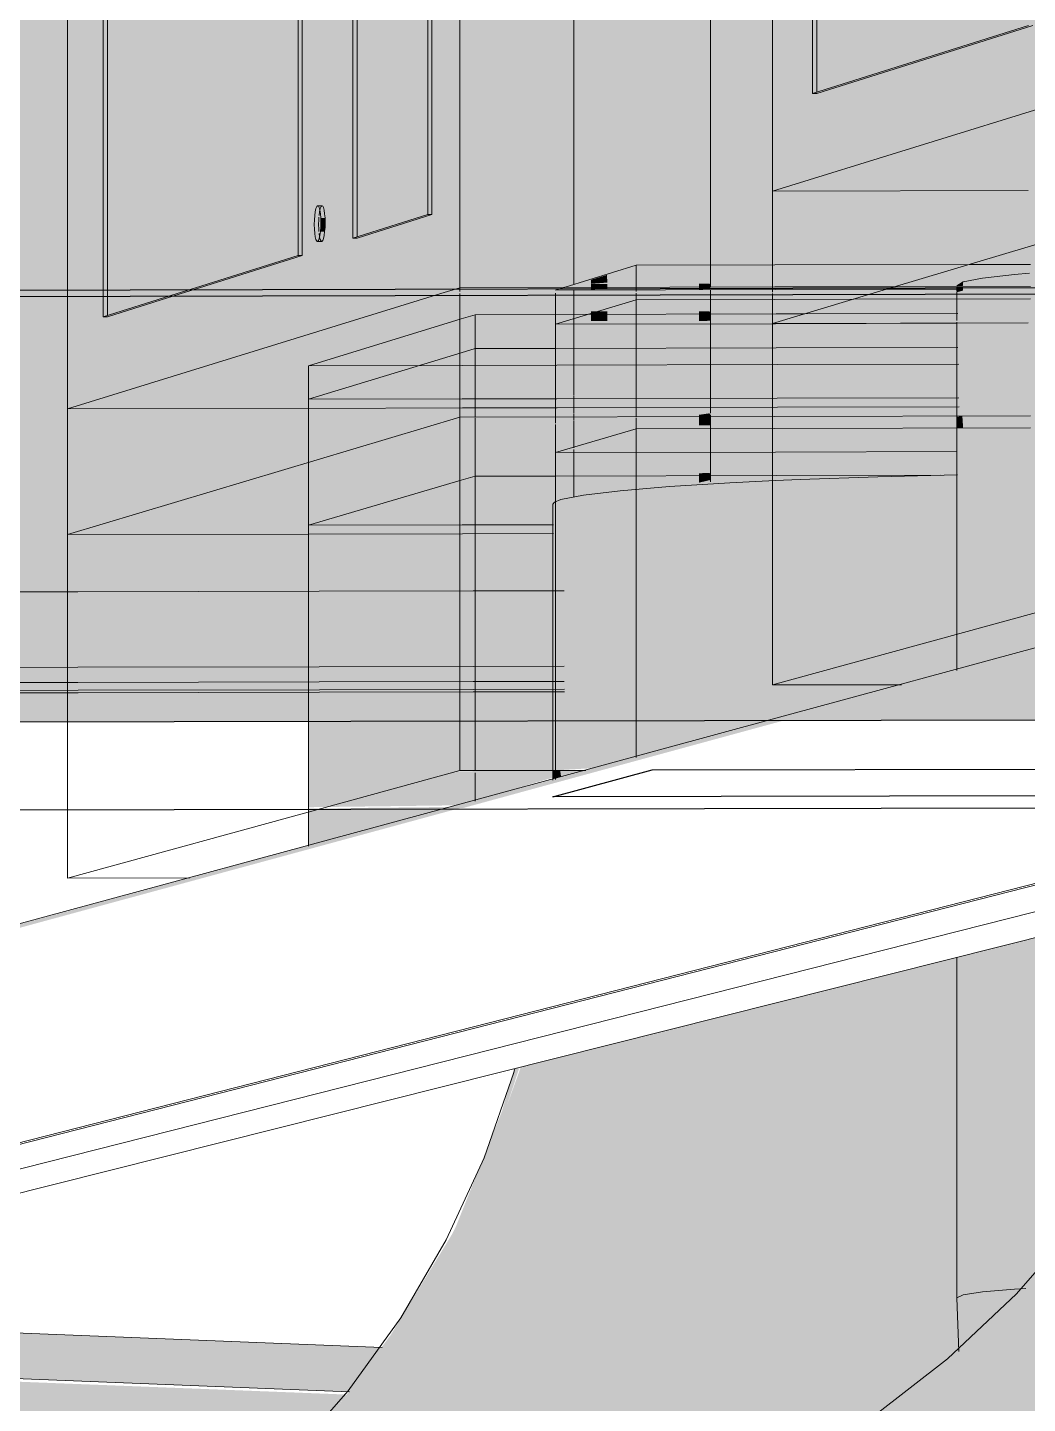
# Model space of a CAD drawing. Header units: inches. Extents: x 27328 to 52026, y -4075 to 4147.
# Drawn here: x 49626.93984 to 49626.95583, y 60.05066 to 60.07267 of the extents above; entities that cross this region are included whole.
import ezdxf

# ---------------------------------------------------------------- set-up
doc = ezdxf.new("R2010")
doc.units = ezdxf.units.IN
doc.header["$MEASUREMENT"] = 0
for name, color, linetype, lineweight in [('M-EQPM', 50, 'Continuous', 9), ('M-HVAC-DUCT', 70, 'Continuous', 9), ('S-BEAM', 12, 'Continuous', 9), ('S-COLS', 52, 'Continuous', 9)]:
    doc.layers.add(name, color=color, linetype=linetype, lineweight=lineweight)

msp = doc.modelspace()

# ---------------------------------------------------------------- hatches: boundary and pattern name
at = {"layer": 'M-EQPM', "transparency": 33554631}
for points in [[(49626.929807, 60.061541), (49626.962969, 60.06161), (49626.962969, 60.070121), (49626.963928, 60.070124), (49626.963928, 60.094594), (49626.928851, 60.094482), (49626.928851, 60.070041), (49626.929807, 60.070043), (49626.929807, 60.062446)], [(49626.946241, 60.069676), (49626.94631, 60.069676), (49626.94631, 60.094592), (49626.946241, 60.094592), (49626.946241, 60.070083)], [(49626.944168, 60.069023), (49626.944236, 60.069023), (49626.944236, 60.077), (49626.944168, 60.077), (49626.944168, 60.070086)], [(49626.944525, 60.069402), (49626.944593, 60.069402), (49626.9446, 60.069548), (49626.944532, 60.069547), (49626.94453, 60.069473)], [(49626.944532, 60.069547), (49626.9446, 60.069548), (49626.944599, 60.069621), (49626.94453, 60.069621)], [(49626.946755, 60.068412), (49626.951791, 60.068442), (49626.951791, 60.068517), (49626.946755, 60.068506), (49626.946755, 60.068438)], [(49626.946755, 60.061611), (49626.951934, 60.061645), (49626.953851, 60.062165), (49626.951791, 60.06216), (49626.951791, 60.068423), (49626.946755, 60.068412), (49626.946755, 60.061645)], [(49626.948283, 60.068419), (49626.951804, 60.068445), (49626.951804, 60.068476), (49626.948283, 60.068442)], [(49626.951791, 60.067943), (49626.953409, 60.068427), (49626.951791, 60.068423), (49626.951791, 60.068144)], [(49626.951804, 60.068427), (49626.953527, 60.068462), (49626.953588, 60.06848), (49626.951804, 60.068445), (49626.951804, 60.068442)], [(49626.951804, 60.067946), (49626.953422, 60.06843), (49626.951804, 60.068427), (49626.951804, 60.068147)], [(49626.953422, 60.06843), (49626.954709, 60.068462), (49626.954709, 60.068483), (49626.953527, 60.068462), (49626.95346, 60.068442)], [(49626.948283, 60.066443), (49626.951804, 60.066451), (49626.951804, 60.067929), (49626.948283, 60.067921), (49626.948283, 60.066586)], [(49626.951804, 60.066451), (49626.954709, 60.066458), (49626.954709, 60.067936), (49626.951804, 60.067929), (49626.951804, 60.066586)], [(49626.944335, 60.065711), (49626.946794, 60.066446), (49626.946794, 60.067263), (49626.944335, 60.067258), (49626.944335, 60.066446)], [(49626.944335, 60.065711), (49626.946794, 60.066446), (49626.946794, 60.066726), (49626.944335, 60.066721), (49626.944335, 60.066446)], [(49626.946794, 60.066446), (49626.948309, 60.06645), (49626.948309, 60.06673), (49626.946794, 60.066726), (49626.946794, 60.066592)], [(49626.946794, 60.06543), (49626.947017, 60.065496), (49626.948309, 60.065528), (49626.948309, 60.06645), (49626.946794, 60.066446), (49626.946794, 60.065464)], [(49626.946794, 60.06543), (49626.947017, 60.065496), (49626.948309, 60.065528), (49626.948309, 60.06645), (49626.946794, 60.066446), (49626.946794, 60.065464)], [(49626.948283, 60.06587), (49626.949583, 60.066253), (49626.951804, 60.066258), (49626.951804, 60.066451), (49626.948283, 60.066433), (49626.948283, 60.066253)], [(49626.948283, 60.06587), (49626.949583, 60.066253), (49626.951804, 60.066258), (49626.951804, 60.066451), (49626.948283, 60.066433), (49626.948283, 60.066253)], [(49626.948309, 60.065876), (49626.949609, 60.066259), (49626.951831, 60.066264), (49626.951831, 60.066458), (49626.948309, 60.06644), (49626.948309, 60.065934)], [(49626.948309, 60.065876), (49626.949609, 60.066259), (49626.951831, 60.066264), (49626.951831, 60.066458), (49626.948309, 60.06644), (49626.948309, 60.065934)], [(49626.951804, 60.066258), (49626.954709, 60.066264), (49626.954709, 60.066458), (49626.951804, 60.066418), (49626.951804, 60.066311)], [(49626.951831, 60.066264), (49626.954736, 60.066271), (49626.954735, 60.066464), (49626.951831, 60.066424), (49626.951831, 60.066318)], [(49626.951831, 60.066264), (49626.954736, 60.066271), (49626.954735, 60.066464), (49626.951831, 60.066424), (49626.951831, 60.066318)], [(49626.948283, 60.061617), (49626.951947, 60.061648), (49626.953864, 60.062168), (49626.951804, 60.062163), (49626.951804, 60.066258), (49626.949583, 60.066253), (49626.948283, 60.06587), (49626.948283, 60.061648)], [(49626.951804, 60.062163), (49626.953922, 60.062183), (49626.954709, 60.062397), (49626.954709, 60.066264), (49626.951804, 60.066253), (49626.951804, 60.062347)], [(49626.946794, 60.06162), (49626.948252, 60.061654), (49626.948252, 60.065048), (49626.948309, 60.065079), (49626.948309, 60.065498), (49626.947017, 60.065496), (49626.946794, 60.06543), (49626.946794, 60.061654)], [(49626.948309, 60.065079), (49626.948382, 60.065119), (49626.948902, 60.06521), (49626.95012, 60.065328), (49626.951831, 60.065443), (49626.951831, 60.065506), (49626.948309, 60.065496), (49626.948309, 60.065119)], [(49626.951831, 60.065424), (49626.953801, 60.065496), (49626.953456, 60.06551), (49626.951831, 60.065487), (49626.951831, 60.065443)], [(49626.951831, 60.065424), (49626.953801, 60.065496), (49626.953456, 60.06551), (49626.951831, 60.065487), (49626.951831, 60.065443)], [(49626.944335, 60.064706), (49626.946794, 60.064711), (49626.946794, 60.06543), (49626.946717, 60.065407)], [(49626.944335, 60.060197), (49626.946717, 60.060228), (49626.946924, 60.060284), (49626.946899, 60.060383), (49626.945361, 60.060399), (49626.946794, 60.060791), (49626.948252, 60.060794), (49626.948252, 60.061623), (49626.944335, 60.061584), (49626.944335, 60.060218)], [(49626.948283, 60.060788), (49626.948907, 60.060823), (49626.95186, 60.061624), (49626.948283, 60.061617), (49626.948283, 60.060826)], [(49626.946924, 60.060284), (49626.948252, 60.060673), (49626.948252, 60.060794), (49626.946717, 60.06077), (49626.945241, 60.060366), (49626.946899, 60.060383)], [(49626.948283, 60.060654), (49626.948781, 60.060789), (49626.948283, 60.060779), (49626.948283, 60.060667)], [(49626.944335, 60.059582), (49626.946619, 60.060202), (49626.944335, 60.060177), (49626.944335, 60.059759)]]:
    msp.add_hatch(color=256, dxfattribs=at).paths.add_polyline_path(points, flags=0)
h = msp.add_hatch(color=256, dxfattribs=at)
h.paths.add_polyline_path([(49626.946755, 60.066437), (49626.951791, 60.066448), (49626.951791, 60.068423), (49626.946755, 60.068412), (49626.946755, 60.066731)], flags=0)
h.paths.add_polyline_path([(49626.946755, 60.068509), (49626.951791, 60.068534), (49626.951791, 60.094608), (49626.946755, 60.094592), (49626.946755, 60.068534)], flags=0)
h.paths.add_polyline_path([(49626.963131, 60.070161), (49626.96409, 60.070163), (49626.96409, 60.070814), (49626.963156, 60.070794), (49626.963131, 60.070163)], flags=0)
h.paths.add_polyline_path([(49626.958801, 60.072221), (49626.960553, 60.072225), (49626.961732, 60.072586), (49626.96409, 60.072592), (49626.96409, 60.075699), (49626.958801, 60.075685), (49626.958801, 60.072388)], flags=0)
h.paths.add_polyline_path([(49626.958801, 60.075752), (49626.959063, 60.075852), (49626.959063, 60.087301), (49626.959274, 60.087319), (49626.959274, 60.092744), (49626.961401, 60.093585), (49626.96409, 60.091997), (49626.96409, 60.094648), (49626.958801, 60.094631), (49626.958801, 60.075836)], flags=0)
h = msp.add_hatch(color=256, dxfattribs=at)
h.paths.add_polyline_path([(49626.951791, 60.070059), (49626.958801, 60.072221), (49626.958801, 60.075686), (49626.958596, 60.075685), (49626.958801, 60.075752), (49626.958801, 60.094631), (49626.958303, 60.094629), (49626.958302, 60.073445), (49626.95689, 60.073024), (49626.95689, 60.094625), (49626.951791, 60.094608), (49626.951791, 60.070082)], flags=0)
h.paths.add_polyline_path([(49626.963157, 60.070812), (49626.96409, 60.070831), (49626.96409, 60.071717), (49626.963192, 60.071715), (49626.963157, 60.070831)], flags=0)
h.paths.add_polyline_path([(49626.952433, 60.071623), (49626.952433, 60.0799), (49626.955984, 60.08112), (49626.955984, 60.072717), (49626.952504, 60.071623)], flags=0)
h.paths.add_polyline_path([(49626.960553, 60.072225), (49626.96409, 60.072234), (49626.96409, 60.072592), (49626.961732, 60.072586), (49626.961084, 60.072388)], flags=0)
h.paths.add_polyline_path([(49626.956245, 60.072962), (49626.956202, 60.073239), (49626.956264, 60.073509), (49626.956335, 60.073424), (49626.956383, 60.073425), (49626.956383, 60.073123), (49626.956374, 60.073058), (49626.956301, 60.073058), (49626.956289, 60.073006)], flags=0)
h = msp.add_hatch(color=256, dxfattribs=at)
h.paths.add_polyline_path([(49626.98918, 60.068029), (49626.994183, 60.06804), (49626.994183, 60.070123), (49626.98918, 60.070112), (49626.98918, 60.068095)], flags=0)
h.paths.add_polyline_path([(49626.996001, 60.068045), (49627.011356, 60.068102), (49627.011356, 60.070164), (49626.996001, 60.070128), (49626.996001, 60.068095)], flags=0)
h.paths.add_polyline_path([(49626.994768, 60.068677), (49626.994774, 60.068707), (49626.994768, 60.068697)], flags=0)
h.paths.add_polyline_path([(49626.994768, 60.068768), (49626.994641, 60.068784), (49626.994767, 60.068768)], flags=0)
h.paths.add_polyline_path([(49626.978236, 60.069871), (49626.978852, 60.069896), (49626.978819, 60.070087), (49626.978236, 60.070086), (49626.978236, 60.069896)], flags=0)
h.paths.add_polyline_path([(49626.995462, 60.072095), (49626.994968, 60.072103), (49626.994991, 60.072152), (49626.995634, 60.072125), (49626.995501, 60.072102)], flags=0)
h.paths.add_polyline_path([(49626.994774, 60.07072), (49626.994968, 60.070733), (49626.994991, 60.072075), (49626.995639, 60.072117), (49626.995656, 60.072095), (49626.995656, 60.070886), (49626.996001, 60.070919), (49626.995989, 60.072267), (49626.9959, 60.072273), (49626.995761, 60.072294), (49626.995026, 60.072273), (49626.994968, 60.072235), (49626.99495, 60.072152), (49626.994297, 60.072122), (49626.994183, 60.072072), (49626.994216, 60.070739), (49626.994259, 60.070749), (49626.994291, 60.071998), (49626.994594, 60.071995), (49626.994774, 60.072005), (49626.994774, 60.070721)], flags=0)
h.paths.add_polyline_path([(49626.976273, 60.071606), (49626.978236, 60.071633), (49626.978236, 60.072268), (49626.96409, 60.072211), (49626.96409, 60.071717), (49626.964386, 60.071742), (49626.964498, 60.071806), (49626.964836, 60.071874), (49626.966128, 60.072001), (49626.968066, 60.072102), (49626.970353, 60.072159), (49626.972888, 60.072161), (49626.974567, 60.072118), (49626.975846, 60.072025), (49626.976175, 60.071964), (49626.976273, 60.071903), (49626.976273, 60.071634)], flags=0)
h.paths.add_polyline_path([(49626.978852, 60.071612), (49626.987567, 60.071633), (49626.98918, 60.072073), (49626.98918, 60.072295), (49626.978852, 60.07227), (49626.978852, 60.071633)], flags=0)
h.paths.add_polyline_path([(49626.952433, 60.071623), (49626.952504, 60.071623), (49626.955984, 60.072717), (49626.955984, 60.08112), (49626.955912, 60.08112), (49626.952433, 60.0799), (49626.952433, 60.072221)], flags=0)
h.paths.add_polyline_path([(49626.95689, 60.073024), (49626.956962, 60.073024), (49626.958303, 60.073446), (49626.958303, 60.094629), (49626.95689, 60.094625), (49626.95689, 60.073442)], flags=0)
h = msp.add_hatch(color=256, dxfattribs=at)
h.paths.add_polyline_path([(49626.946755, 60.068412), (49626.951791, 60.068442), (49626.951791, 60.06852), (49626.946755, 60.068509), (49626.946755, 60.068438)], flags=0)
h.paths.add_polyline_path([(49626.958801, 60.075686), (49626.96409, 60.075699), (49626.96409, 60.075849), (49626.963354, 60.075852), (49626.963608, 60.082329), (49626.959274, 60.080838), (49626.959274, 60.087301), (49626.959063, 60.087301), (49626.959063, 60.075836), (49626.958801, 60.075752)], flags=0)
h.paths.add_polyline_path([(49626.959274, 60.087301), (49626.963803, 60.087318), (49626.963989, 60.092057), (49626.961401, 60.093585), (49626.959274, 60.092744), (49626.959274, 60.087319)], flags=0)
h = msp.add_hatch(color=256, dxfattribs=at)
h.paths.add_polyline_path([(49626.951791, 60.068423), (49626.953514, 60.068459), (49626.953736, 60.068525), (49626.951791, 60.06852), (49626.951791, 60.068438)], flags=0)
h.paths.add_polyline_path([(49626.956245, 60.072962), (49626.956295, 60.073058), (49626.956311, 60.073425), (49626.956231, 60.073509), (49626.95621, 60.073091), (49626.956231, 60.073013)], flags=0)
h.paths.add_polyline_path([(49626.956301, 60.073058), (49626.956376, 60.073069), (49626.956389, 60.073354), (49626.956383, 60.073425), (49626.956311, 60.073424), (49626.956311, 60.073123)], flags=0)
h.paths.add_polyline_path([(49626.958596, 60.075685), (49626.958801, 60.075686), (49626.958801, 60.075752)], flags=0)
h = msp.add_hatch(color=256, dxfattribs=at)
h.paths.add_polyline_path([(49626.951791, 60.067943), (49626.95588, 60.067985), (49626.95588, 60.068433), (49626.953409, 60.068427), (49626.952461, 60.068144)], flags=0)
h.paths.add_polyline_path([(49626.958801, 60.067959), (49626.96016, 60.067962), (49626.96016, 60.068514), (49626.960288, 60.068593), (49626.960288, 60.068987), (49626.960066, 60.068984), (49626.958801, 60.068613), (49626.958801, 60.068016)], flags=0)
h.paths.add_polyline_path([(49626.953736, 60.068525), (49626.95588, 60.068546), (49626.95588, 60.069166), (49626.953766, 60.068534)], flags=0)
h.paths.add_polyline_path([(49626.958801, 60.068887), (49626.959133, 60.068985), (49626.958801, 60.068968)], flags=0)
h.paths.add_polyline_path([(49626.958801, 60.07004), (49626.960288, 60.070043), (49626.960288, 60.070154), (49626.958801, 60.070151), (49626.958801, 60.070082)], flags=0)
h.paths.add_polyline_path([(49626.960288, 60.071708), (49626.963193, 60.071742), (49626.963212, 60.072231), (49626.960506, 60.072211), (49626.960288, 60.072144), (49626.960288, 60.071742)], flags=0)
h.paths.add_polyline_path([(49626.958801, 60.070236), (49626.960288, 60.070265), (49626.960288, 60.071708), (49626.958801, 60.071689), (49626.958801, 60.070265)], flags=0)
h = msp.add_hatch(color=256, dxfattribs=at)
h.paths.add_polyline_path([(49626.951791, 60.066448), (49626.95588, 60.066457), (49626.95588, 60.067953), (49626.951791, 60.067943), (49626.951791, 60.066731)], flags=0)
h.paths.add_polyline_path([(49626.958801, 60.071689), (49626.958854, 60.071705), (49626.960288, 60.071742), (49626.960288, 60.072144), (49626.960553, 60.072225), (49626.958801, 60.072211), (49626.958801, 60.071705)], flags=0)
h = msp.add_hatch(color=256, dxfattribs=at)
h.paths.add_polyline_path([(49626.951791, 60.067943), (49626.953409, 60.068427), (49626.951791, 60.068423), (49626.951791, 60.068144)], flags=0)
h.paths.add_polyline_path([(49626.951791, 60.06852), (49626.953766, 60.068534), (49626.95588, 60.069166), (49626.95588, 60.070795), (49626.958801, 60.071705), (49626.958801, 60.072221), (49626.951791, 60.07004), (49626.951791, 60.068534)], flags=0)
h = msp.add_hatch(color=256, dxfattribs=at)
h.paths.add_polyline_path([(49626.953409, 60.068427), (49626.95588, 60.068459), (49626.95588, 60.06853), (49626.953736, 60.068525), (49626.953446, 60.068438)], flags=0)
h.paths.add_polyline_path([(49626.956991, 60.068435), (49626.958203, 60.068438), (49626.960076, 60.068987), (49626.959131, 60.068984), (49626.957601, 60.068534), (49626.957324, 60.068533), (49626.957001, 60.068438)], flags=0)
h = msp.add_hatch(color=256, dxfattribs=at)
h.paths.add_polyline_path([(49626.946755, 60.060782), (49626.948894, 60.06082), (49626.951847, 60.061621), (49626.946755, 60.061611), (49626.946755, 60.060818)], flags=0)
h.paths.add_polyline_path([(49626.951791, 60.068423), (49626.953514, 60.068459), (49626.953725, 60.068522), (49626.951791, 60.068517), (49626.951791, 60.068438)], flags=0)
h = msp.add_hatch(color=256, dxfattribs=at)
h.paths.add_polyline_path([(49626.948283, 60.06587), (49626.951804, 60.065878), (49626.951804, 60.066258), (49626.949583, 60.066253), (49626.948875, 60.066044)], flags=0)
h.paths.add_polyline_path([(49626.948283, 60.066443), (49626.951804, 60.066451), (49626.951804, 60.068427), (49626.948283, 60.068419), (49626.948283, 60.066586)], flags=0)
h = msp.add_hatch(color=256, dxfattribs=at)
h.paths.add_polyline_path([(49626.951791, 60.067943), (49626.95588, 60.067985), (49626.95588, 60.068433), (49626.953409, 60.068427), (49626.952461, 60.068144)], flags=0)
h.paths.add_polyline_path([(49626.958801, 60.067959), (49626.96016, 60.067962), (49626.96016, 60.068514), (49626.96016, 60.068537), (49626.958801, 60.068534), (49626.958801, 60.068016)], flags=0)
h = msp.add_hatch(color=256, dxfattribs=at)
h.paths.add_polyline_path([(49626.951804, 60.066258), (49626.954709, 60.066264), (49626.954709, 60.066458), (49626.951804, 60.066418), (49626.951804, 60.066311)], flags=0)
h.paths.add_polyline_path([(49626.951804, 60.067946), (49626.954709, 60.067981), (49626.954709, 60.068433), (49626.953422, 60.06843), (49626.952474, 60.068147)], flags=0)
h = msp.add_hatch(color=256, dxfattribs=at)
h.paths.add_polyline_path([(49626.953409, 60.068427), (49626.95588, 60.068459), (49626.95588, 60.068527), (49626.953725, 60.068522), (49626.953446, 60.068438)], flags=0)
h.paths.add_polyline_path([(49626.956991, 60.068435), (49626.958203, 60.068438), (49626.958527, 60.068533), (49626.957313, 60.06853), (49626.957001, 60.068438)], flags=0)
h = msp.add_hatch(color=256, dxfattribs=at)
h.paths.add_polyline_path([(49626.951791, 60.06216), (49626.953909, 60.06218), (49626.95588, 60.062715), (49626.95588, 60.067953), (49626.951791, 60.067943), (49626.951791, 60.062344)], flags=0)
h.paths.add_polyline_path([(49626.958801, 60.064079), (49626.96016, 60.064081), (49626.96016, 60.067962), (49626.958801, 60.067943), (49626.958801, 60.064227)], flags=0)
h = msp.add_hatch(color=256, dxfattribs=at)
h.paths.add_polyline_path([(49626.951804, 60.065878), (49626.954709, 60.065884), (49626.954709, 60.066264), (49626.951804, 60.066253)], flags=0)
h.paths.add_polyline_path([(49626.951804, 60.066451), (49626.954709, 60.066458), (49626.954709, 60.067953), (49626.951804, 60.067946), (49626.951804, 60.066586)], flags=0)
h = msp.add_hatch(color=256, dxfattribs=at)
h.paths.add_polyline_path([(49626.944335, 60.064706), (49626.946794, 60.065464), (49626.946794, 60.066446), (49626.944335, 60.065711), (49626.944335, 60.065111)], flags=0)
h.paths.add_polyline_path([(49626.948309, 60.065498), (49626.951831, 60.065528), (49626.951831, 60.066264), (49626.949609, 60.066259), (49626.948309, 60.065876), (49626.948309, 60.065528)], flags=0)
h.paths.add_polyline_path([(49626.948309, 60.06645), (49626.951831, 60.066458), (49626.951831, 60.067275), (49626.948309, 60.067258), (49626.948309, 60.066592)], flags=0)
h = msp.add_hatch(color=256, dxfattribs=at)
h.paths.add_polyline_path([(49626.946794, 60.064711), (49626.948252, 60.064714), (49626.948252, 60.065048), (49626.948309, 60.065079), (49626.948309, 60.065498), (49626.947017, 60.065496), (49626.946794, 60.06543), (49626.946794, 60.064801)], flags=0)
h.paths.add_polyline_path([(49626.946794, 60.066446), (49626.948309, 60.06645), (49626.948309, 60.067267), (49626.946794, 60.067258), (49626.946794, 60.066592)], flags=0)
h = msp.add_hatch(color=256, dxfattribs=at)
h.paths.add_polyline_path([(49626.951831, 60.065506), (49626.954736, 60.065528), (49626.954735, 60.066271), (49626.951831, 60.066259), (49626.951831, 60.06552)], flags=0)
h.paths.add_polyline_path([(49626.951831, 60.066458), (49626.954736, 60.066464), (49626.954735, 60.067282), (49626.951831, 60.067258), (49626.951831, 60.066592)], flags=0)
h = msp.add_hatch(color=256, dxfattribs=at)
h.paths.add_polyline_path([(49626.944335, 60.064706), (49626.946794, 60.065464), (49626.946794, 60.066446), (49626.944335, 60.065711), (49626.944335, 60.065111)], flags=0)
h.paths.add_polyline_path([(49626.948309, 60.065498), (49626.951831, 60.065528), (49626.951831, 60.066264), (49626.949609, 60.066259), (49626.948309, 60.065876), (49626.948309, 60.065528)], flags=0)
h.paths.add_polyline_path([(49626.948309, 60.06645), (49626.951831, 60.066458), (49626.951831, 60.066737), (49626.948309, 60.06673), (49626.948309, 60.066592)], flags=0)
h = msp.add_hatch(color=256, dxfattribs=at)
h.paths.add_polyline_path([(49626.951831, 60.065506), (49626.954736, 60.065528), (49626.954735, 60.066271), (49626.951831, 60.066259), (49626.951831, 60.06552)], flags=0)
h.paths.add_polyline_path([(49626.951831, 60.066458), (49626.954736, 60.066464), (49626.954735, 60.066744), (49626.951831, 60.066737), (49626.951831, 60.066592)], flags=0)
h = msp.add_hatch(color=256, dxfattribs=at)
h.paths.add_polyline_path([(49626.944335, 60.061614), (49626.946794, 60.06162), (49626.946794, 60.06543), (49626.944335, 60.064706), (49626.944335, 60.061654)], flags=0)
h.paths.add_polyline_path([(49626.948309, 60.065079), (49626.948382, 60.065119), (49626.948902, 60.06521), (49626.95012, 60.065328), (49626.951831, 60.065443), (49626.951831, 60.065506), (49626.948309, 60.065496), (49626.948309, 60.065119)], flags=0)
at = {"layer": 'M-HVAC-DUCT'}
h = msp.add_hatch(color=256, dxfattribs=at)
h.paths.add_polyline_path([(49626.958804, 60.066326), (49626.960162, 60.066378), (49626.960147, 60.066468), (49626.958804, 60.066438), (49626.958804, 60.066384)], flags=0)
h.paths.add_polyline_path([(49626.954805, 60.067952), (49626.955887, 60.067987), (49626.955887, 60.068434), (49626.954805, 60.068433), (49626.954805, 60.067977)], flags=0)
h.paths.add_polyline_path([(49626.958804, 60.06796), (49626.960162, 60.067963), (49626.960162, 60.068514), (49626.96029, 60.068593), (49626.96029, 60.068915), (49626.959786, 60.068902), (49626.958804, 60.068614), (49626.958804, 60.068016)], flags=0)
h = msp.add_hatch(color=256, dxfattribs=at)
h.paths.add_polyline_path([(49626.954805, 60.068433), (49626.955887, 60.06846), (49626.955887, 60.068528), (49626.954805, 60.068527), (49626.954805, 60.068441)], flags=0)
h.paths.add_polyline_path([(49626.958804, 60.068614), (49626.959786, 60.068906), (49626.958804, 60.068883), (49626.958804, 60.068657)], flags=0)
for points in [[(49626.954706, 60.06853), (49626.954805, 60.068536), (49626.954805, 60.068597), (49626.954706, 60.068536)], [(49626.954805, 60.06853), (49626.955887, 60.068547), (49626.955887, 60.068739), (49626.955114, 60.068658), (49626.954805, 60.068597), (49626.954805, 60.068536)], [(49626.954706, 60.068433), (49626.954805, 60.068461), (49626.954804, 60.068527), (49626.954706, 60.068527), (49626.954706, 60.068441)], [(49626.954706, 60.067952), (49626.954805, 60.067977), (49626.954804, 60.068433), (49626.954706, 60.068433), (49626.954706, 60.067976)], [(49626.954706, 60.066457), (49626.954805, 60.066457), (49626.954801, 60.067952), (49626.954706, 60.067946), (49626.954706, 60.066585)], [(49626.954706, 60.066264), (49626.954805, 60.066264), (49626.954792, 60.066457), (49626.954706, 60.066439), (49626.954706, 60.066311)], [(49626.954805, 60.066264), (49626.955887, 60.066265), (49626.955887, 60.066459), (49626.954805, 60.066439), (49626.954805, 60.06631)], [(49626.954706, 60.062396), (49626.954805, 60.062423), (49626.954791, 60.066264), (49626.954706, 60.066252), (49626.954706, 60.062484)], [(49626.954805, 60.062423), (49626.955887, 60.062716), (49626.955887, 60.066265), (49626.954805, 60.066252), (49626.954805, 60.062483)], [(49626.951815, 60.062166), (49626.953931, 60.062185), (49626.954717, 60.062399), (49626.954717, 60.065515), (49626.951815, 60.065421), (49626.951815, 60.062244)], [(49626.948373, 60.061621), (49626.951958, 60.06165), (49626.953873, 60.06217), (49626.951815, 60.062166), (49626.951815, 60.065421), (49626.950106, 60.065325), (49626.948734, 60.065188), (49626.948373, 60.065117), (49626.948373, 60.061652)], [(49626.948245, 60.061621), (49626.948301, 60.061652), (49626.948301, 60.065077), (49626.948245, 60.065046), (49626.948245, 60.061652)], [(49626.948301, 60.061621), (49626.948373, 60.061652), (49626.948373, 60.065117), (49626.948301, 60.065077), (49626.948301, 60.061652)], [(49626.948245, 60.060792), (49626.948301, 60.060792), (49626.948301, 60.061621), (49626.948245, 60.061621), (49626.948245, 60.06083)], [(49626.948301, 60.060792), (49626.948373, 60.060792), (49626.948373, 60.061621), (49626.948301, 60.061621), (49626.948301, 60.06083)], [(49626.948373, 60.060792), (49626.948922, 60.060827), (49626.951871, 60.061627), (49626.948373, 60.061621), (49626.948373, 60.060829)], [(49626.948245, 60.060643), (49626.948301, 60.060671), (49626.948301, 60.060792), (49626.948245, 60.060782), (49626.948245, 60.060672)], [(49626.948301, 60.060658), (49626.948373, 60.060692), (49626.94836, 60.060792), (49626.948301, 60.060783), (49626.948301, 60.060671)], [(49626.948373, 60.060678), (49626.948703, 60.060793), (49626.948373, 60.060783), (49626.948373, 60.060692)], [(49626.954804, 60.052398), (49626.955629, 60.05249), (49626.955826, 60.052502), (49626.956738, 60.053584), (49626.957603, 60.054806), (49626.958544, 60.056401), (49626.959342, 60.058427), (49626.959478, 60.058994), (49626.954805, 60.05782), (49626.954804, 60.052762)], [(49626.941298, 60.047563), (49626.94477, 60.047601), (49626.946572, 60.04775), (49626.948413, 60.048116), (49626.950404, 60.04879), (49626.952322, 60.049737), (49626.954178, 60.050998), (49626.954758, 60.051503), (49626.954717, 60.052765), (49626.954717, 60.057797), (49626.947731, 60.056042), (49626.947096, 60.054289), (49626.946276, 60.052666), (49626.945219, 60.051094), (49626.943902, 60.049603), (49626.942339, 60.048254), (49626.941306, 60.047568)], [(49626.954706, 60.052351), (49626.954804, 60.052398), (49626.954805, 60.05782), (49626.954706, 60.057795), (49626.954706, 60.052763)], [(49626.944856, 60.050682), (49626.945219, 60.051094), (49626.946328, 60.052743), (49626.947211, 60.054521), (49626.947709, 60.056036), (49626.947622, 60.056014), (49626.947428, 60.055331), (49626.946667, 60.053428), (49626.945652, 60.051761), (49626.94516, 60.051095)], [(49626.954747, 60.051501), (49626.954846, 60.051605), (49626.954804, 60.052398), (49626.954706, 60.052351), (49626.954741, 60.051639)], [(49626.954847, 60.051589), (49626.955684, 60.052341), (49626.955826, 60.052502), (49626.955116, 60.052445), (49626.954804, 60.052398), (49626.954846, 60.051605)]]:
    msp.add_hatch(color=256, dxfattribs=at).paths.add_polyline_path(points, flags=0)
h = msp.add_hatch(color=256, dxfattribs=at)
h.paths.add_polyline_path([(49626.958804, 60.064079), (49626.960162, 60.064082), (49626.960139, 60.066354), (49626.958804, 60.066326), (49626.958804, 60.064227)], flags=0)
h.paths.add_polyline_path([(49626.954805, 60.066457), (49626.955887, 60.066459), (49626.955887, 60.067954), (49626.954805, 60.067945), (49626.954805, 60.066585)], flags=0)
h.paths.add_polyline_path([(49626.958804, 60.066465), (49626.960162, 60.066468), (49626.960162, 60.067963), (49626.958804, 60.067944), (49626.958804, 60.066583)], flags=0)
h = msp.add_hatch(color=256, dxfattribs=at)
h.paths.add_polyline_path([(49626.962469, 60.059818), (49626.962469, 60.059789), (49626.962473, 60.059814)], flags=0)
h.paths.add_polyline_path([(49626.945471, 60.04358), (49626.958579, 60.043604), (49626.959917, 60.044467), (49626.961906, 60.046069), (49626.963691, 60.047841), (49626.964321, 60.048613), (49626.964318, 60.063111), (49626.963074, 60.0631), (49626.963073, 60.061632), (49626.962621, 60.061515), (49626.962513, 60.059768), (49626.96215, 60.059668), (49626.959584, 60.059023), (49626.958927, 60.057201), (49626.958068, 60.055493), (49626.956937, 60.053812), (49626.955365, 60.052081), (49626.953922, 60.050833), (49626.95222, 60.049703), (49626.950333, 60.048777), (49626.948342, 60.048104), (49626.946281, 60.047694), (49626.944183, 60.047554), (49626.944445, 60.047477), (49626.944728, 60.047072), (49626.944943, 60.046534), (49626.945122, 60.045885), (49626.945317, 60.044833), (49626.945469, 60.043604)], flags=0)
at = {"layer": 'S-BEAM'}
h = msp.add_hatch(color=256, dxfattribs=at)
h.paths.add_polyline_path([(49626.926662, 60.05472), (49626.946761, 60.060184), (49626.946539, 60.060184), (49626.926662, 60.05477), (49626.926662, 60.054748)], flags=0)
h.paths.add_polyline_path([(49626.951768, 60.061604), (49626.952125, 60.061627), (49626.962574, 60.06446), (49626.962611, 60.06454), (49626.962693, 60.06457), (49626.951855, 60.061627)], flags=0)
for points in [[(49626.930148, 60.063535), (49626.940645, 60.063558), (49626.940645, 60.063642), (49626.930148, 60.063597), (49626.930148, 60.063576)], [(49626.930148, 60.062414), (49626.940645, 60.062436), (49626.940645, 60.063558), (49626.930148, 60.063535), (49626.930148, 60.06253)], [(49626.940645, 60.063558), (49626.944506, 60.063566), (49626.944506, 60.06365), (49626.940645, 60.063619), (49626.940645, 60.063596)], [(49626.940645, 60.062436), (49626.944506, 60.062444), (49626.944506, 60.063566), (49626.940645, 60.063558), (49626.940645, 60.06253)], [(49626.944506, 60.063566), (49626.946967, 60.063571), (49626.946967, 60.063655), (49626.944506, 60.063627), (49626.944506, 60.063603)], [(49626.944506, 60.062444), (49626.946967, 60.062449), (49626.946967, 60.063571), (49626.944506, 60.063566), (49626.944506, 60.06253)], [(49626.946967, 60.063571), (49626.948426, 60.063574), (49626.948426, 60.063659), (49626.946967, 60.063633), (49626.946967, 60.063608)], [(49626.946967, 60.062449), (49626.948426, 60.062452), (49626.948426, 60.063574), (49626.946967, 60.063571), (49626.946967, 60.06253)], [(49626.930149, 60.062171), (49626.940645, 60.062193), (49626.940645, 60.062436), (49626.930148, 60.062414)], [(49626.940645, 60.062193), (49626.944507, 60.062202), (49626.944506, 60.062444), (49626.940645, 60.062436)], [(49626.944507, 60.062202), (49626.946967, 60.062207), (49626.946967, 60.062449), (49626.944506, 60.062444)], [(49626.946967, 60.062207), (49626.948426, 60.06221), (49626.948426, 60.062452), (49626.946967, 60.062449)], [(49626.930152, 60.062046), (49626.940649, 60.062102), (49626.940649, 60.062194), (49626.930152, 60.062172), (49626.930152, 60.062102)], [(49626.940649, 60.062068), (49626.94451, 60.062102), (49626.94451, 60.062202), (49626.940649, 60.062194), (49626.940649, 60.062102)], [(49626.94451, 60.062076), (49626.94697, 60.062102), (49626.946971, 60.062208), (49626.94451, 60.062202), (49626.94451, 60.062102)], [(49626.94697, 60.062082), (49626.94843, 60.062102), (49626.94843, 60.062211), (49626.946971, 60.062208), (49626.94697, 60.062102)], [(49626.930152, 60.062005), (49626.940649, 60.062029), (49626.940649, 60.062068), (49626.930152, 60.06203)], [(49626.940649, 60.062027), (49626.94451, 60.062035), (49626.94451, 60.062076), (49626.940649, 60.062068), (49626.940649, 60.062029)], [(49626.94451, 60.062035), (49626.94697, 60.06204), (49626.94697, 60.062082), (49626.94451, 60.062076)], [(49626.94697, 60.06204), (49626.94843, 60.062043), (49626.94843, 60.062085), (49626.94697, 60.062082)], [(49626.946539, 60.060184), (49626.946805, 60.060184), (49626.952011, 60.061604), (49626.951768, 60.061604), (49626.946637, 60.06021)]]:
    msp.add_hatch(color=256, dxfattribs=at).paths.add_polyline_path(points, flags=0)
h = msp.add_hatch(color=256, dxfattribs=at)
h.paths.add_polyline_path([(49627.103551, 60.044569), (49627.103582, 60.045301), (49627.090929, 60.045802), (49627.090929, 60.045069), (49627.101816, 60.044637)], flags=0)
h.paths.add_polyline_path([(49627.074666, 60.045713), (49627.075005, 60.046432), (49626.976325, 60.050338), (49626.976326, 60.049607), (49627.074143, 60.045733)], flags=0)
h.paths.add_polyline_path([(49626.944988, 60.050849), (49626.945511, 60.051557), (49626.926612, 60.052306), (49626.926612, 60.051576), (49626.944976, 60.050849)], flags=0)
h.paths.add_polyline_path([(49626.914352, 60.052062), (49626.914352, 60.052791), (49626.907645, 60.053047), (49626.907645, 60.052328), (49626.914352, 60.052062)], flags=0)
h.paths.add_polyline_path([(49626.904027, 60.052471), (49626.906221, 60.053113), (49626.880611, 60.054126), (49626.880611, 60.053398), (49626.90303, 60.05251)], flags=0)
h = msp.add_hatch(color=256, dxfattribs=at)
h.paths.add_polyline_path([(49627.103086, 60.044038), (49627.103168, 60.044431), (49627.103222, 60.044501), (49627.103257, 60.044534), (49627.090931, 60.04499), (49627.090932, 60.044519), (49627.101819, 60.044088)], flags=0)
h.paths.add_polyline_path([(49627.074396, 60.045174), (49627.074644, 60.045667), (49626.976326, 60.049546), (49626.976328, 60.04906), (49627.074145, 60.045184)], flags=0)
h.paths.add_polyline_path([(49626.944546, 60.050319), (49626.944956, 60.050804), (49626.926613, 60.051522), (49626.926614, 60.05103), (49626.944433, 60.050324)], flags=0)
h.paths.add_polyline_path([(49626.914354, 60.051516), (49626.914353, 60.052016), (49626.907646, 60.052277), (49626.907646, 60.051782), (49626.914353, 60.051516)], flags=0)
h.paths.add_polyline_path([(49626.902384, 60.05199), (49626.903889, 60.05243), (49626.880612, 60.053348), (49626.880626, 60.053185), (49626.880833, 60.052844), (49626.901804, 60.052013)], flags=0)
at = {"layer": 'S-COLS'}
for points in [[(49626.949115, 60.068712), (49626.949784, 60.068916), (49626.950581, 60.068918), (49626.950581, 60.085722), (49626.949115, 60.085718), (49626.949115, 60.068977)], [(49626.948851, 60.068631), (49626.949115, 60.068712), (49626.949115, 60.084486), (49626.948851, 60.084485), (49626.948851, 60.06871)], [(49626.950581, 60.068918), (49626.950763, 60.068919), (49626.950753, 60.08449), (49626.950581, 60.084485), (49626.950581, 60.068977)], [(49626.949115, 60.068567), (49626.950581, 60.068588), (49626.950581, 60.068918), (49626.949784, 60.068916), (49626.949115, 60.06871), (49626.949115, 60.068578)], [(49626.950581, 60.068571), (49626.950763, 60.068588), (49626.950753, 60.068919), (49626.950581, 60.068918), (49626.950581, 60.068578)], [(49626.948851, 60.068567), (49626.949115, 60.068588), (49626.949108, 60.06871), (49626.948851, 60.068631), (49626.948851, 60.068578)], [(49626.948851, 60.06847), (49626.949115, 60.068498), (49626.949115, 60.068567), (49626.948851, 60.068564), (49626.948851, 60.068492)], [(49626.948851, 60.068126), (49626.949115, 60.068156), (49626.949115, 60.06847), (49626.948851, 60.06847), (49626.948851, 60.068156)], [(49626.949115, 60.06847), (49626.950581, 60.068497), (49626.950581, 60.068571), (49626.949115, 60.068564), (49626.949115, 60.068492)], [(49626.949115, 60.068127), (49626.950581, 60.068156), (49626.950581, 60.068474), (49626.949115, 60.06847), (49626.949115, 60.068156)], [(49626.950581, 60.068474), (49626.950763, 60.068497), (49626.950753, 60.068571), (49626.950581, 60.068568), (49626.950581, 60.068492)], [(49626.950581, 60.06813), (49626.950763, 60.068156), (49626.950753, 60.068474), (49626.950581, 60.068474), (49626.950581, 60.068156)], [(49626.948851, 60.067972), (49626.949115, 60.067972), (49626.949115, 60.068127), (49626.948851, 60.068126), (49626.948851, 60.06803)], [(49626.948851, 60.066773), (49626.949115, 60.066783), (49626.949115, 60.067972), (49626.948851, 60.067972), (49626.948851, 60.066783)], [(49626.949115, 60.067972), (49626.950581, 60.067975), (49626.950581, 60.06813), (49626.949115, 60.068127), (49626.949115, 60.06803)], [(49626.949115, 60.066773), (49626.950581, 60.066783), (49626.950581, 60.067975), (49626.949115, 60.067972), (49626.949115, 60.066783)], [(49626.950581, 60.067975), (49626.950763, 60.067976), (49626.950753, 60.06813), (49626.950581, 60.06813), (49626.950581, 60.06803)], [(49626.950581, 60.066777), (49626.950763, 60.066783), (49626.950753, 60.067976), (49626.950581, 60.067975), (49626.950581, 60.066783)], [(49626.948851, 60.066026), (49626.949115, 60.066104), (49626.949115, 60.066494), (49626.948851, 60.066463), (49626.948851, 60.066301)], [(49626.949115, 60.066104), (49626.949784, 60.066301), (49626.950581, 60.066303), (49626.950581, 60.066497), (49626.949115, 60.066479), (49626.949115, 60.066301)], [(49626.950581, 60.066303), (49626.950763, 60.066304), (49626.950753, 60.066497), (49626.950581, 60.066473), (49626.950581, 60.06636)], [(49626.948851, 60.065219), (49626.949115, 60.065303), (49626.949115, 60.065542), (49626.948851, 60.065537), (49626.948851, 60.065233)], [(49626.949115, 60.065256), (49626.950294, 60.06537), (49626.950581, 60.065394), (49626.950581, 60.065545), (49626.949115, 60.065537), (49626.949115, 60.065303)], [(49626.950581, 60.065388), (49626.950763, 60.065431), (49626.950753, 60.065545), (49626.950581, 60.065537), (49626.950581, 60.065431)]]:
    msp.add_hatch(color=256, dxfattribs=at).paths.add_polyline_path(points, flags=0)
h = msp.add_hatch(color=256, dxfattribs=at)
h.paths.add_polyline_path([(49626.948851, 60.065541), (49626.949115, 60.06557), (49626.949115, 60.066104), (49626.948851, 60.066026), (49626.948851, 60.06557)], flags=0)
h.paths.add_polyline_path([(49626.948851, 60.066493), (49626.949115, 60.066494), (49626.949115, 60.066773), (49626.948851, 60.066773), (49626.948851, 60.066635)], flags=0)
h = msp.add_hatch(color=256, dxfattribs=at)
h.paths.add_polyline_path([(49626.949115, 60.065542), (49626.950581, 60.06557), (49626.950581, 60.066303), (49626.949784, 60.066301), (49626.949115, 60.066104), (49626.949115, 60.06557)], flags=0)
h.paths.add_polyline_path([(49626.949115, 60.066494), (49626.950581, 60.066497), (49626.950581, 60.066777), (49626.949115, 60.066773), (49626.949115, 60.066531)], flags=0)
h = msp.add_hatch(color=256, dxfattribs=at)
h.paths.add_polyline_path([(49626.950581, 60.065545), (49626.950763, 60.06557), (49626.950753, 60.066304), (49626.950581, 60.066301), (49626.950581, 60.06557)], flags=0)
h.paths.add_polyline_path([(49626.950581, 60.066497), (49626.950763, 60.066497), (49626.950753, 60.066777), (49626.950581, 60.066777), (49626.950581, 60.066635)], flags=0)

# ---------------------------------------------------------------- linework, layer by layer
at = {"layer": 'M-EQPM'}
for p, q in [((49626.94048, 60.068505), (49626.94048, 60.094587)), ((49626.945042, 60.094555), (49626.945042, 60.069298)), ((49626.945111, 60.06932), (49626.945111, 60.094556)), ((49626.946241, 60.069676), (49626.946241, 60.094592)), ((49626.94631, 60.094592), (49626.94631, 60.069676)), ((49626.946755, 60.094592), (49626.946755, 60.068509)), ((49626.951757, 60.068512), (49626.951757, 60.094597)), ((49626.952394, 60.079888), (49626.952394, 60.071613)), ((49626.952465, 60.071635), (49626.952465, 60.079888)), ((49626.944168, 60.069023), (49626.944168, 60.077)), ((49626.944236, 60.077), (49626.944236, 60.069023)), ((49626.941051, 60.075905), (49626.941051, 60.068505)), ((49626.941119, 60.068505), (49626.941119, 60.075905)), ((49626.952394, 60.071613), (49626.955848, 60.0727)), ((49626.955921, 60.0727), (49626.952465, 60.071613)), ((49626.951757, 60.07005), (49626.958717, 60.072199)), ((49626.952465, 60.071613), (49626.952394, 60.071613)), ((49626.955845, 60.07006), (49626.951757, 60.07005)), ((49626.951757, 60.068512), (49626.951757, 60.07005)), ((49626.958717, 60.070019), (49626.953688, 60.068513)), ((49626.944482, 60.069817), (49626.944551, 60.069817)), ((49626.944503, 60.06966), (49626.94451, 60.069717)), ((49626.945042, 60.069298), (49626.946241, 60.069676)), ((49626.94631, 60.069676), (49626.945111, 60.069299)), ((49626.94631, 60.069676), (49626.946241, 60.069676)), ((49626.944496, 60.069514), (49626.944498, 60.069589)), ((49626.944498, 60.069441), (49626.944496, 60.069514)), ((49626.944498, 60.069589), (49626.944501, 60.069636)), ((49626.944545, 60.069244), (49626.944476, 60.069244)), ((49626.9445, 60.069404), (49626.944498, 60.069441)), ((49626.944509, 60.069327), (49626.944503, 60.069374)), ((49626.945111, 60.069299), (49626.945042, 60.069298)), ((49626.942525, 60.068506), (49626.944168, 60.069023)), ((49626.944236, 60.069023), (49626.942594, 60.068506)), ((49626.944236, 60.069023), (49626.944168, 60.069023)), ((49626.949574, 60.068864), (49626.948439, 60.068516)), ((49626.951795, 60.068869), (49626.949574, 60.068864)), ((49626.949574, 60.068516), (49626.949574, 60.068864)), ((49626.954911, 60.068876), (49626.951795, 60.068869)), ((49626.955885, 60.068878), (49626.954911, 60.068876)), ((49626.94048, 60.068408), (49626.94048, 60.068505)), ((49626.94048, 60.066568), (49626.94645, 60.068412)), ((49626.94048, 60.064558), (49626.94048, 60.068408)), ((49626.941051, 60.068505), (49626.941051, 60.068408)), ((49626.941051, 60.068042), (49626.942216, 60.068409)), ((49626.941051, 60.068408), (49626.941051, 60.068042)), ((49626.941119, 60.068408), (49626.941119, 60.068505)), ((49626.942285, 60.068409), (49626.941119, 60.068042)), ((49626.941119, 60.068063), (49626.941119, 60.068408)), ((49626.942216, 60.068409), (49626.942525, 60.068506)), ((49626.942594, 60.068506), (49626.942285, 60.068409)), ((49626.94645, 60.068412), (49626.946755, 60.068506)), ((49626.946755, 60.068506), (49626.951791, 60.068517)), ((49626.946755, 60.068509), (49626.946755, 60.068445)), ((49626.946755, 60.068506), (49626.946755, 60.068445)), ((49626.946755, 60.068412), (49626.946755, 60.066437)), ((49626.946755, 60.068412), (49626.946755, 60.061611)), ((49626.948428, 60.068512), (49626.948283, 60.068468)), ((49626.948283, 60.068468), (49626.951804, 60.068476)), ((49626.948283, 60.068419), (49626.948283, 60.066443)), ((49626.949574, 60.068445), (49626.949574, 60.068513)), ((49626.949574, 60.066444), (49626.949574, 60.068419)), ((49626.951757, 60.068434), (49626.951757, 60.068512)), ((49626.951757, 60.068434), (49626.951757, 60.068512)), ((49626.953364, 60.068416), (49626.951757, 60.067935)), ((49626.951757, 60.067935), (49626.951757, 60.068415)), ((49626.951757, 60.062153), (49626.951757, 60.068415)), ((49626.951791, 60.068517), (49626.953725, 60.068522)), ((49626.951804, 60.068476), (49626.953588, 60.06848)), ((49626.953688, 60.068513), (49626.953364, 60.068416)), ((49626.953588, 60.06848), (49626.954709, 60.068483)), ((49626.953725, 60.068522), (49626.95588, 60.068527)), ((49626.949574, 60.068314), (49626.948283, 60.067921)), ((49626.951795, 60.068319), (49626.949574, 60.068314)), ((49626.949574, 60.066444), (49626.949574, 60.068314)), ((49626.953057, 60.068322), (49626.951795, 60.068319)), ((49626.955885, 60.068328), (49626.953057, 60.068322)), ((49626.941119, 60.068042), (49626.941051, 60.068042)), ((49626.946778, 60.068007), (49626.944335, 60.067258)), ((49626.946999, 60.068074), (49626.946778, 60.068007)), ((49626.948291, 60.068077), (49626.946999, 60.068074)), ((49626.946999, 60.068074), (49626.946999, 60.066443)), ((49626.948283, 60.067921), (49626.951804, 60.067929)), ((49626.948283, 60.067921), (49626.948283, 60.066443)), ((49626.951813, 60.068086), (49626.948291, 60.068077)), ((49626.951757, 60.067935), (49626.955845, 60.067944)), ((49626.951804, 60.067929), (49626.954709, 60.067936)), ((49626.952274, 60.068087), (49626.951813, 60.068086)), ((49626.954718, 60.068092), (49626.952274, 60.068087)), ((49626.946999, 60.067531), (49626.946778, 60.067463)), ((49626.948291, 60.067534), (49626.946999, 60.067531)), ((49626.946999, 60.067531), (49626.946999, 60.066443)), ((49626.951813, 60.067542), (49626.948291, 60.067534)), ((49626.954718, 60.067548), (49626.951813, 60.067542)), ((49626.946778, 60.067463), (49626.944335, 60.066721)), ((49626.944335, 60.067258), (49626.946794, 60.067263)), ((49626.944335, 60.065711), (49626.944335, 60.067258)), ((49626.946794, 60.067263), (49626.948309, 60.067267)), ((49626.948309, 60.067267), (49626.951831, 60.067275)), ((49626.951831, 60.067275), (49626.954736, 60.067282)), ((49626.944335, 60.066721), (49626.946794, 60.066726)), ((49626.944335, 60.065711), (49626.944335, 60.066721)), ((49626.946794, 60.066726), (49626.948309, 60.06673)), ((49626.948309, 60.06673), (49626.951831, 60.066737)), ((49626.951834, 60.066593), (49626.948312, 60.066585)), ((49626.951831, 60.066737), (49626.954736, 60.066744)), ((49626.954739, 60.0666), (49626.951834, 60.066593)), ((49626.944338, 60.066576), (49626.94048, 60.066568)), ((49626.94048, 60.061607), (49626.94048, 60.066568)), ((49626.946755, 60.066437), (49626.94048, 60.064558)), ((49626.946797, 60.066582), (49626.944338, 60.066576)), ((49626.951791, 60.066448), (49626.946755, 60.066437)), ((49626.948312, 60.066585), (49626.946797, 60.066582)), ((49626.946999, 60.066427), (49626.946999, 60.065491)), ((49626.946999, 60.066427), (49626.946999, 60.065491)), ((49626.948283, 60.066433), (49626.948283, 60.066339)), ((49626.948283, 60.066433), (49626.948283, 60.066339)), ((49626.949574, 60.066251), (49626.949574, 60.066425)), ((49626.949574, 60.066251), (49626.949574, 60.066425)), ((49626.95588, 60.066457), (49626.951791, 60.066448)), ((49626.948283, 60.066319), (49626.948283, 60.06587)), ((49626.948283, 60.066319), (49626.948283, 60.06587)), ((49626.948283, 60.06587), (49626.949574, 60.066251)), ((49626.949574, 60.066251), (49626.951795, 60.066256)), ((49626.949574, 60.061617), (49626.949574, 60.066251)), ((49626.951795, 60.066256), (49626.955885, 60.066265)), ((49626.944335, 60.064706), (49626.944335, 60.065711)), ((49626.944335, 60.064706), (49626.944335, 60.065711)), ((49626.951804, 60.065878), (49626.948283, 60.06587)), ((49626.948283, 60.06587), (49626.948283, 60.061617)), ((49626.954709, 60.065884), (49626.951804, 60.065878)), ((49626.946778, 60.065426), (49626.946999, 60.065491)), ((49626.946999, 60.065491), (49626.948291, 60.065494)), ((49626.946999, 60.065491), (49626.946999, 60.061616)), ((49626.948291, 60.065494), (49626.951813, 60.065502)), ((49626.951813, 60.065502), (49626.954436, 60.065508)), ((49626.944335, 60.064706), (49626.946778, 60.065426)), ((49626.946794, 60.064711), (49626.944335, 60.064706)), ((49626.944335, 60.061614), (49626.944335, 60.064706)), ((49626.948252, 60.064714), (49626.946794, 60.064711)), ((49626.94048, 60.064558), (49626.944338, 60.064566)), ((49626.944338, 60.064566), (49626.946797, 60.064571)), ((49626.946797, 60.064571), (49626.948256, 60.064575)), ((49626.958717, 60.06406), (49626.951757, 60.062153)), ((49626.951757, 60.062153), (49626.953817, 60.062157)), ((49626.94048, 60.06019), (49626.94048, 60.061607)), ((49626.944335, 60.060197), (49626.944335, 60.061614)), ((49626.946755, 60.061611), (49626.946755, 60.060782)), ((49626.946999, 60.061616), (49626.946999, 60.060788)), ((49626.948283, 60.061617), (49626.948283, 60.060788)), ((49626.949574, 60.060993), (49626.949574, 60.061617)), ((49626.946755, 60.060782), (49626.944601, 60.060192)), ((49626.948768, 60.060786), (49626.946755, 60.060782)), ((49626.946999, 60.060746), (49626.946999, 60.060294)), ((49626.948283, 60.060779), (49626.948283, 60.060642)), ((49626.944601, 60.060192), (49626.94048, 60.059063)), ((49626.94048, 60.059063), (49626.94048, 60.06019)), ((49626.944335, 60.059577), (49626.944335, 60.060197)), ((49626.94048, 60.059063), (49626.942435, 60.059067))]:
    msp.add_line(p, q, dxfattribs=at)
at = {"layer": 'M-EQPM', "lineweight": 30}
for p, q in [((49626.957482, 60.068505), (49626.929843, 60.068441)), ((49626.929845, 60.068345), (49626.958086, 60.06841)), ((49626.929807, 60.061541), (49626.962969, 60.06161)), ((49626.948242, 60.060364), (49626.949832, 60.060793)), ((49626.949832, 60.060793), (49626.958758, 60.060812)), ((49626.957105, 60.060382), (49626.948242, 60.060364)), ((49626.926467, 60.060127), (49626.956978, 60.060189))]:
    msp.add_line(p, q, dxfattribs=at)
at = {"layer": 'M-EQPM'}
for points in [[(49626.944532, 60.069547, 0), (49626.94453, 60.069621, 0), (49626.944525, 60.069688, 0), (49626.944516, 60.069745, 0), (49626.944505, 60.069787, 0), (49626.944493, 60.069811, 0), (49626.944479, 60.069817, 0), (49626.944466, 60.069803, 0), (49626.944453, 60.06977, 0), (49626.944442, 60.069721, 0), (49626.944434, 60.069659, 0), (49626.944429, 60.069589, 0), (49626.944427, 60.069514, 0)], [(49626.944511, 60.069721, 0), (49626.944522, 60.06977, 0), (49626.944535, 60.069803, 0), (49626.944548, 60.069817, 0), (49626.944562, 60.069811, 0), (49626.944574, 60.069787, 0), (49626.944585, 60.069745, 0), (49626.944593, 60.069688, 0), (49626.944599, 60.069621, 0), (49626.9446, 60.069548, 0)], [(49626.944427, 60.069514, 0), (49626.944429, 60.069441, 0), (49626.944434, 60.069374, 0), (49626.944442, 60.069317, 0), (49626.944453, 60.069275, 0), (49626.944466, 60.06925, 0), (49626.944479, 60.069245, 0), (49626.944493, 60.069259, 0), (49626.944505, 60.069291, 0), (49626.944516, 60.06934, 0)], [(49626.944516, 60.06934, 0), (49626.944525, 60.069402, 0), (49626.94453, 60.069473, 0), (49626.944532, 60.069547, 0)], [(49626.9446, 60.069548, 0), (49626.944599, 60.069473, 0), (49626.944593, 60.069402, 0)], [(49626.944562, 60.069259, 0), (49626.944548, 60.069245, 0), (49626.944535, 60.069251, 0), (49626.944522, 60.069275, 0), (49626.944511, 60.069317, 0)], [(49626.944593, 60.069402, 0), (49626.944585, 60.06934, 0), (49626.944574, 60.069292, 0), (49626.944562, 60.069259, 0)]]:
    msp.add_polyline3d(points, dxfattribs=at)
at = {"layer": 'M-HVAC-DUCT'}
for p, q in [((49626.954706, 60.068536), (49626.954805, 60.068597)), ((49626.955629, 60.068718), (49626.955867, 60.068739)), ((49626.954704, 60.068443), (49626.954704, 60.068526)), ((49626.954704, 60.06798), (49626.954704, 60.068432)), ((49626.954704, 60.066457), (49626.954704, 60.067952)), ((49626.954704, 60.066263), (49626.954704, 60.066457)), ((49626.954704, 60.062386), (49626.954704, 60.066263)), ((49626.953438, 60.065483), (49626.954717, 60.065515)), ((49626.949317, 60.065258), (49626.950106, 60.065325)), ((49626.948245, 60.065046), (49626.948272, 60.065076)), ((49626.948272, 60.065076), (49626.948373, 60.065117)), ((49626.948373, 60.065117), (49626.948734, 60.065188)), ((49626.948734, 60.065188), (49626.949317, 60.065258)), ((49626.948242, 60.060792), (49626.948242, 60.065042)), ((49626.948242, 60.060631), (49626.948242, 60.060782)), ((49626.954704, 60.052353), (49626.954704, 60.057794)), ((49626.954704, 60.052353), (49626.954738, 60.051495)), ((49626.954804, 60.052398), (49626.954706, 60.052351)), ((49626.954706, 60.052351), (49626.954804, 60.052398))]:
    msp.add_line(p, q, dxfattribs=at)
for points in [[(49626.954805, 60.068597, 0), (49626.955116, 60.068658, 0), (49626.955629, 60.068718, 0)], [(49626.950106, 60.065325, 0), (49626.951076, 60.065386, 0), (49626.9518, 60.065422, 0)], [(49626.9518, 60.065422, 0), (49626.952198, 60.065439, 0), (49626.953438, 60.065483, 0)], [(49626.959468, 60.058994, 0), (49626.95945, 60.058921, 0), (49626.958947, 60.057482, 0), (49626.958309, 60.0561, 0), (49626.957543, 60.054787, 0), (49626.956655, 60.053556, 0), (49626.955656, 60.052416, 0), (49626.954554, 60.051377, 0), (49626.953359, 60.05045, 0), (49626.952082, 60.04964, 0), (49626.950735, 60.048957, 0), (49626.949329, 60.048404, 0), (49626.947878, 60.047987, 0), (49626.94756, 60.047915, 0)], [(49626.947634, 60.056018, 0), (49626.947619, 60.055957, 0), (49626.947142, 60.054591, 0), (49626.946537, 60.05328, 0), (49626.94581, 60.052033, 0), (49626.944969, 60.050863, 0), (49626.944021, 60.04978, 0), (49626.942975, 60.048794, 0), (49626.94184, 60.047912, 0), (49626.941286, 60.04756, 0)], [(49626.955809, 60.052503, 0), (49626.955629, 60.05249, 0), (49626.955116, 60.052445, 0), (49626.954804, 60.052398, 0)], [(49626.954804, 60.052398, 0), (49626.955116, 60.052445, 0), (49626.955629, 60.05249, 0), (49626.955809, 60.052503, 0)]]:
    msp.add_polyline3d(points, dxfattribs=at)
at = {"layer": 'S-BEAM'}
for p, q in [((49626.951749, 60.061603), (49626.962402, 60.064496)), ((49626.930148, 60.063619), (49626.940645, 60.063642)), ((49626.940645, 60.063642), (49626.944506, 60.06365)), ((49626.944506, 60.06365), (49626.946967, 60.063656)), ((49626.946967, 60.063656), (49626.948426, 60.063659)), ((49626.930148, 60.062414), (49626.940645, 60.062436)), ((49626.940645, 60.062436), (49626.944506, 60.062444)), ((49626.944506, 60.062444), (49626.946967, 60.062449)), ((49626.946967, 60.062449), (49626.948426, 60.062452)), ((49626.930149, 60.062171), (49626.940645, 60.062193)), ((49626.940645, 60.062193), (49626.944507, 60.062202)), ((49626.944507, 60.062202), (49626.946967, 60.062207)), ((49626.946967, 60.062207), (49626.948426, 60.06221)), ((49626.930152, 60.062046), (49626.940649, 60.062068)), ((49626.930152, 60.062005), (49626.940649, 60.062027)), ((49626.940649, 60.062068), (49626.94451, 60.062076)), ((49626.940649, 60.062027), (49626.94451, 60.062035)), ((49626.94451, 60.062076), (49626.94697, 60.062082)), ((49626.94451, 60.062035), (49626.94697, 60.06204)), ((49626.94697, 60.062082), (49626.94843, 60.062085)), ((49626.94697, 60.06204), (49626.94843, 60.062043)), ((49626.94652, 60.060183), (49626.951749, 60.061603)), ((49626.926661, 60.05479), (49626.94652, 60.060183)), ((49626.929407, 60.0522), (49626.960648, 60.060175)), ((49626.929486, 60.052197), (49626.960595, 60.060134)), ((49626.93076, 60.052145), (49626.960876, 60.059774)), ((49626.962357, 60.05972), (49626.932037, 60.052094)), ((49626.945511, 60.051557), (49626.926612, 60.052306)), ((49626.944988, 60.050849), (49626.926612, 60.051576))]:
    msp.add_line(p, q, dxfattribs=at)
at = {"layer": 'S-COLS'}
for p, q in [((49626.950766, 60.085709), (49626.950766, 60.068919)), ((49626.948576, 60.068566), (49626.948576, 60.084485)), ((49626.950766, 60.068919), (49626.950766, 60.068571)), ((49626.948576, 60.068126), (49626.948576, 60.068469)), ((49626.950766, 60.068568), (49626.950766, 60.068523)), ((49626.950766, 60.068474), (49626.950766, 60.06813)), ((49626.948576, 60.067971), (49626.948576, 60.068126)), ((49626.948576, 60.066783), (49626.948576, 60.067971)), ((49626.950766, 60.06813), (49626.950766, 60.067976)), ((49626.950766, 60.067976), (49626.950766, 60.066783)), ((49626.948576, 60.066493), (49626.948576, 60.066773)), ((49626.950766, 60.066777), (49626.950766, 60.066497)), ((49626.948576, 60.066392), (49626.948576, 60.066482)), ((49626.948576, 60.065945), (49626.948576, 60.066382)), ((49626.950766, 60.066472), (49626.950766, 60.066304)), ((49626.950766, 60.066304), (49626.950766, 60.065545)), ((49626.948576, 60.065541), (49626.948576, 60.065916)), ((49626.948576, 60.065164), (49626.948576, 60.065541)), ((49626.950766, 60.065545), (49626.950766, 60.065399))]:
    msp.add_line(p, q, dxfattribs=at)

doc.saveas('drawing.dxf')
